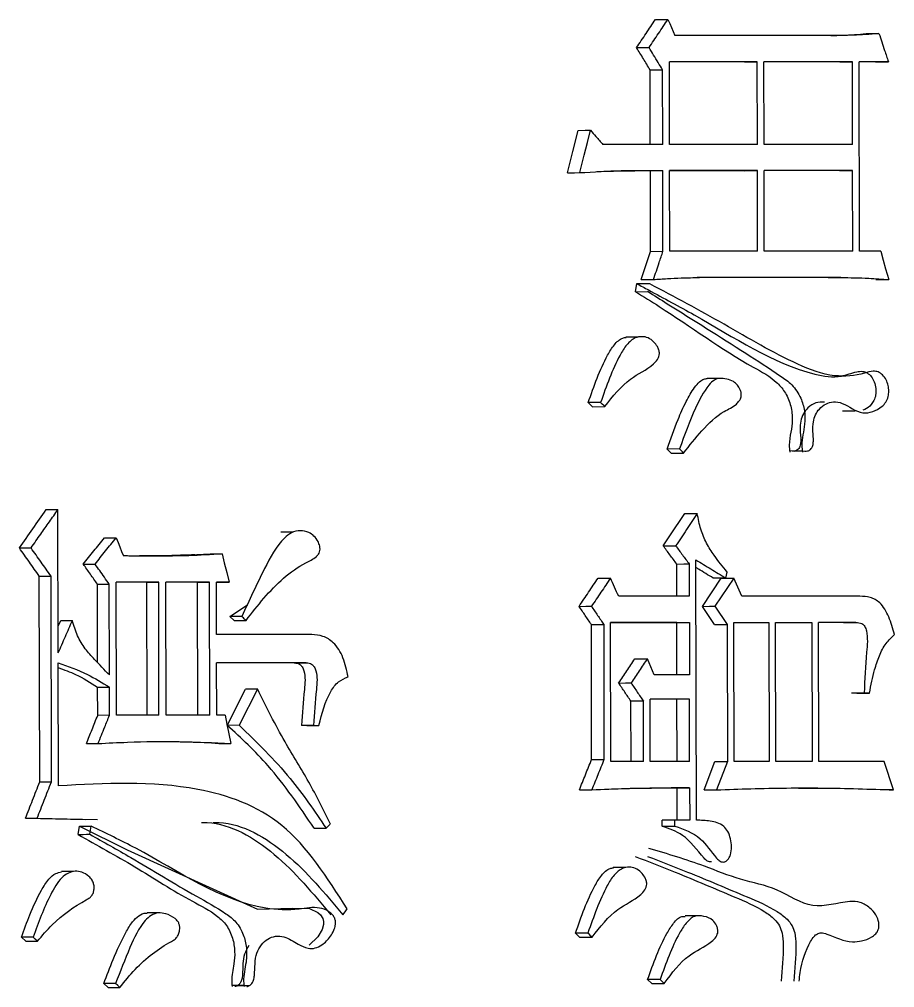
# Model space of a CAD drawing. Header units: millimetres. Extents: x 2384 to 4064, y 886 to 2074.
# Drawn here: x 2977.12 to 2981.81, y 1068.03 to 1073.22 of the extents above; entities that cross this region are included whole.
import ezdxf

# ---------------------------------------------------------------- set-up
doc = ezdxf.new("R2010")
doc.units = ezdxf.units.MM

msp = doc.modelspace()

# ---------------------------------------------------------------- linework, layer by layer
at = {"color": 7, "linetype": 'Continuous', "lineweight": 25}
for p, q in [((2981.5303, 1073.1318), (2980.6354, 1073.1318)), ((2980.4304, 1073.0667), (2980.4972, 1073.0669)), ((2981.0775, 1072.9912), (2980.6065, 1072.9912)), ((2980.6073, 1072.5477), (2980.6065, 1072.9912)), ((2980.7535, 1072.991), (2980.6065, 1072.9909)), ((2981.01, 1072.991), (2981.0775, 1072.9912)), ((2981.0782, 1072.5477), (2981.0775, 1072.9912)), ((2981.5878, 1072.9912), (2981.1136, 1072.9912)), ((2981.1143, 1072.5477), (2981.1136, 1072.9912)), ((2981.5197, 1072.991), (2981.5878, 1072.9912)), ((2981.5886, 1072.5477), (2981.5878, 1072.9912)), ((2981.7808, 1072.9912), (2981.6236, 1072.9912)), ((2981.6253, 1071.9744), (2981.6236, 1072.9912)), ((2981.7125, 1072.991), (2981.7808, 1072.9912)), ((2980.504, 1072.5474), (2980.5033, 1072.9477)), ((2980.5709, 1072.5477), (2980.5702, 1072.9479)), ((2980.5709, 1072.5477), (2980.2499, 1072.5477)), ((2981.0782, 1072.5477), (2980.6073, 1072.5477)), ((2981.5886, 1072.5477), (2981.1143, 1072.5477)), ((2980.5042, 1072.4068), (2980.5712, 1072.4071)), ((2980.505, 1071.9741), (2980.5042, 1072.4068)), ((2980.5719, 1071.9744), (2980.5712, 1072.4071)), ((2981.0785, 1072.4071), (2980.6075, 1072.4071)), ((2980.6083, 1071.9744), (2980.6075, 1072.4071)), ((2981.0109, 1072.4068), (2980.6075, 1072.4068)), ((2981.0109, 1072.4068), (2981.0785, 1072.4071)), ((2981.0792, 1071.9744), (2981.0785, 1072.4071)), ((2981.5888, 1072.4071), (2981.1146, 1072.4071)), ((2981.1153, 1071.9744), (2981.1146, 1072.4071)), ((2981.5207, 1072.4068), (2981.5888, 1072.4071)), ((2981.5896, 1071.9744), (2981.5888, 1072.4071)), ((2980.505, 1071.9741), (2980.5719, 1071.9744)), ((2981.0792, 1071.9744), (2980.6083, 1071.9744)), ((2981.5896, 1071.9744), (2981.1153, 1071.9744)), ((2981.7397, 1071.9744), (2981.6253, 1071.9744)), ((2981.4572, 1071.8335), (2980.756, 1071.8335)), ((2981.5253, 1071.8338), (2980.7683, 1071.8338)), ((2981.4572, 1071.8335), (2981.5253, 1071.8338)), ((2981.7144, 1071.8227), (2981.7828, 1071.8229)), ((2980.4254, 1071.7578), (2980.4326, 1071.801)), ((2980.4326, 1071.801), (2980.4994, 1071.8013)), ((2980.4254, 1071.7578), (2980.4922, 1071.758)), ((2980.439, 1071.5145), (2980.3722, 1071.5142)), ((2980.8776, 1071.2928), (2980.8099, 1071.2926)), ((2980.2376, 1071.1631), (2980.1712, 1071.1628)), ((2980.1931, 1071.1412), (2980.1712, 1071.1628)), ((2980.1931, 1071.1412), (2980.2596, 1071.1414)), ((2981.535, 1071.1189), (2981.6037, 1071.1192)), ((2980.661, 1070.9143), (2980.5939, 1070.914)), ((2980.6157, 1070.8924), (2980.5939, 1070.914)), ((2981.3191, 1070.9035), (2981.2512, 1070.9032)), ((2981.2796, 1070.9032), (2981.3475, 1070.9035)), ((2977.3284, 1069.8213), (2977.3271, 1070.5893)), ((2980.6888, 1070.5679), (2980.756, 1070.5682)), ((2978.588, 1070.469), (2978.523, 1070.4687)), ((2977.1199, 1070.3835), (2977.1824, 1070.3838)), ((2978.0368, 1070.3465), (2978.1433, 1070.3513)), ((2980.7515, 1068.9239), (2980.7491, 1070.3193)), ((2977.4627, 1070.297), (2977.5257, 1070.2973)), ((2980.646, 1070.1244), (2980.6457, 1070.2974)), ((2980.7128, 1070.2977), (2980.7131, 1070.1246)), ((2977.2288, 1069.1287), (2977.2269, 1070.2321)), ((2977.2914, 1069.129), (2977.2896, 1070.2323)), ((2980.7838, 1070.0703), (2980.8847, 1070.2217)), ((2980.9521, 1070.222), (2980.851, 1070.0705)), ((2980.9087, 1070.222), (2980.9159, 1070.2544)), ((2980.9957, 1070.1246), (2980.9521, 1070.222)), ((2977.5396, 1069.7687), (2977.5389, 1070.1889)), ((2977.6027, 1069.7024), (2977.6019, 1070.1891)), ((2977.8674, 1070.2), (2977.6399, 1070.2)), ((2977.6411, 1069.486), (2977.6399, 1070.2)), ((2977.804, 1070.1998), (2977.6399, 1070.1997)), ((2977.804, 1070.1998), (2977.8674, 1070.2)), ((2977.8052, 1069.4858), (2977.804, 1070.1998)), ((2977.8686, 1069.4861), (2977.8674, 1070.2)), ((2978.1395, 1070.2001), (2977.9053, 1070.2)), ((2977.9065, 1069.4861), (2977.9053, 1070.2)), ((2978.0758, 1070.1998), (2977.9053, 1070.1998)), ((2978.0758, 1070.1998), (2978.1395, 1070.2001)), ((2978.077, 1069.4859), (2978.0758, 1070.1998)), ((2978.1407, 1069.4861), (2978.1395, 1070.2001)), ((2978.2451, 1070.2001), (2978.1772, 1070.2001)), ((2978.1777, 1069.9188), (2978.1772, 1070.2001)), ((2978.1812, 1070.1998), (2978.1772, 1070.1998)), ((2978.1812, 1070.1998), (2978.2451, 1070.2001)), ((2980.7131, 1070.1246), (2980.3344, 1070.1246)), ((2981.6285, 1070.1246), (2980.9957, 1070.1246)), ((2978.2492, 1070.0159), (2978.3427, 1070.0785)), ((2980.849, 1069.9729), (2980.7838, 1070.0703)), ((2980.851, 1070.0705), (2980.9164, 1069.9732)), ((2978.2718, 1069.9943), (2978.2492, 1070.0159)), ((2977.3282, 1069.9635), (2977.3416, 1069.9941)), ((2977.3416, 1069.9942), (2977.4044, 1069.9944)), ((2980.189, 1069.2481), (2980.1878, 1069.9729)), ((2980.2543, 1069.9732), (2980.2555, 1069.2484)), ((2980.2908, 1069.984), (2980.7134, 1069.984)), ((2980.2921, 1069.2376), (2980.2908, 1069.984)), ((2980.6463, 1069.9837), (2980.2908, 1069.9837)), ((2980.6463, 1069.9837), (2980.7134, 1069.984)), ((2980.6468, 1069.7025), (2980.6463, 1069.9837)), ((2980.7134, 1069.984), (2980.7138, 1069.7027)), ((2980.9164, 1069.9732), (2980.9176, 1069.2376)), ((2980.9525, 1069.984), (2981.1403, 1069.984)), ((2980.9538, 1069.2376), (2980.9525, 1069.984)), ((2981.0727, 1069.9838), (2981.1403, 1069.984)), ((2981.1403, 1069.984), (2981.1416, 1069.2376)), ((2981.1763, 1069.984), (2981.3706, 1069.984)), ((2981.1776, 1069.2376), (2981.1763, 1069.984)), ((2981.3028, 1069.9838), (2981.3706, 1069.984)), ((2981.3706, 1069.984), (2981.3719, 1069.2376)), ((2981.6072, 1069.984), (2981.4065, 1069.984)), ((2981.4078, 1069.2376), (2981.4065, 1069.984)), ((2981.539, 1069.9838), (2981.4065, 1069.9838)), ((2981.5394, 1069.9838), (2981.6076, 1069.984)), ((2978.6886, 1069.9189), (2978.1777, 1069.9188)), ((2977.3296, 1069.1074), (2977.3285, 1069.7671)), ((2978.6589, 1069.7675), (2978.178, 1069.7674)), ((2978.1784, 1069.4861), (2978.178, 1069.7674)), ((2978.5945, 1069.7672), (2978.178, 1069.7671)), ((2978.5947, 1069.7672), (2978.6591, 1069.7675)), ((2980.7138, 1069.7027), (2980.5248, 1069.7027)), ((2977.5401, 1069.4858), (2977.5398, 1069.6372)), ((2977.6031, 1069.486), (2977.6028, 1069.6375)), ((2978.2352, 1069.432), (2978.3325, 1069.6265)), ((2978.3965, 1069.6268), (2978.2992, 1069.4322)), ((2978.3329, 1069.6273), (2978.3969, 1069.6276)), ((2981.6508, 1069.6054), (2981.5826, 1069.6052)), ((2981.6112, 1069.6052), (2981.6794, 1069.6054)), ((2981.6794, 1069.6054), (2981.6508, 1069.6054)), ((2980.4667, 1069.5621), (2980.4, 1069.5619)), ((2980.4005, 1069.2373), (2980.4, 1069.5619)), ((2980.4673, 1069.2376), (2980.4667, 1069.5621)), ((2980.7141, 1069.5729), (2980.5031, 1069.5729)), ((2980.5037, 1069.2376), (2980.5031, 1069.5729)), ((2980.647, 1069.5727), (2980.5031, 1069.5727)), ((2980.7141, 1069.5729), (2980.647, 1069.5727)), ((2980.6475, 1069.2374), (2980.647, 1069.5727)), ((2980.7146, 1069.2376), (2980.7141, 1069.5729)), ((2977.6031, 1069.486), (2977.5401, 1069.4858)), ((2977.8686, 1069.4861), (2977.6411, 1069.486)), ((2978.1407, 1069.4861), (2977.9065, 1069.4861)), ((2978.2237, 1069.4861), (2978.1784, 1069.4861)), ((2978.2992, 1069.4322), (2978.2352, 1069.432)), ((2978.6969, 1069.4321), (2978.6324, 1069.4319)), ((2978.6623, 1069.4319), (2978.6324, 1069.4319)), ((2978.6623, 1069.4319), (2978.7268, 1069.4321)), ((2978.6969, 1069.4321), (2978.7268, 1069.4321)), ((2977.4796, 1069.3343), (2977.5425, 1069.3346)), ((2978.1902, 1069.3344), (2978.2541, 1069.3347)), ((2980.189, 1069.2481), (2980.2555, 1069.2484)), ((2980.4673, 1069.2376), (2980.2921, 1069.2376)), ((2980.7146, 1069.2376), (2980.5037, 1069.2376)), ((2980.7927, 1069.0859), (2980.8503, 1069.2374)), ((2980.8503, 1069.2374), (2980.9176, 1069.2376)), ((2980.9176, 1069.2376), (2980.8599, 1069.0862)), ((2981.1416, 1069.2376), (2980.9538, 1069.2376)), ((2981.3719, 1069.2376), (2981.1776, 1069.2376)), ((2981.7586, 1069.2376), (2981.4078, 1069.2376)), ((2981.8088, 1069.0862), (2981.7586, 1069.2376)), ((2977.2288, 1069.1287), (2977.2914, 1069.129)), ((2980.6478, 1069.0967), (2980.6155, 1069.0967)), ((2980.6481, 1068.9239), (2980.6478, 1069.0967)), ((2980.7149, 1069.097), (2980.7152, 1068.9239)), ((2981.2989, 1069.0947), (2981.4475, 1069.0953)), ((2977.1529, 1068.934), (2977.2154, 1068.9343)), ((2977.1529, 1068.934), (2977.475, 1068.9263)), ((2977.2154, 1068.9343), (2977.5381, 1068.9265)), ((2980.6352, 1068.9239), (2980.5683, 1068.9237)), ((2980.5683, 1068.8912), (2980.5683, 1068.9237)), ((2980.6353, 1068.8915), (2980.6352, 1068.9239)), ((2980.7152, 1068.9239), (2980.6352, 1068.9239)), ((2977.4348, 1068.8475), (2977.4423, 1068.8908)), ((2977.4423, 1068.8908), (2977.5052, 1068.891)), ((2977.4977, 1068.8478), (2977.5052, 1068.891)), ((2978.7007, 1068.8802), (2978.7652, 1068.8805)), ((2978.7652, 1068.8805), (2978.7876, 1068.9021)), ((2980.5683, 1068.8912), (2980.6353, 1068.8915)), ((2980.3708, 1068.6695), (2980.3042, 1068.6693)), ((2977.4088, 1068.6484), (2977.3452, 1068.6481)), ((2977.8698, 1068.4266), (2977.8057, 1068.4263)), ((2980.7582, 1068.4107), (2980.6911, 1068.4105)), ((2977.1935, 1068.296), (2977.131, 1068.2958)), ((2977.154, 1068.2741), (2977.1311, 1068.2958)), ((2980.1693, 1068.3181), (2980.1029, 1068.3179)), ((2980.1249, 1068.2962), (2980.1029, 1068.3179)), ((2980.1249, 1068.2962), (2980.1913, 1068.2965)), ((2977.1539, 1068.2742), (2977.2165, 1068.2744)), ((2977.6359, 1068.0474), (2977.5728, 1068.0471)), ((2977.5956, 1068.0254), (2977.5729, 1068.0471)), ((2978.3243, 1068.0366), (2978.2604, 1068.0364)), ((2978.2901, 1068.0364), (2978.3541, 1068.0366)), ((2980.5567, 1068.0693), (2980.4898, 1068.0691)), ((2980.5116, 1068.0474), (2980.4898, 1068.0691)), ((2977.5956, 1068.0255), (2977.6587, 1068.0257))]:
    msp.add_line(p, q, dxfattribs=at)
at = {"color": 7, "linetype": 'Continuous', "lineweight": 25, "flags": 128}
for points in [[(2980.5319, 1073.2181), (2980.5694, 1073.2182), (2980.5989, 1073.2184)], [(2980.5989, 1073.2184), (2980.608, 1073.1967), (2980.6171, 1073.1751), (2980.6263, 1073.1535), (2980.6354, 1073.1318)], [(2981.6622, 1073.1424), (2981.7005, 1073.1425), (2981.7306, 1073.1427)], [(2980.5033, 1072.9477), (2980.5408, 1072.9478), (2980.5702, 1072.9479)], [(2980.0594, 1072.396), (2980.0885, 1072.5095), (2980.1175, 1072.6231)], [(2980.1175, 1072.6231), (2980.1547, 1072.6233), (2980.184, 1072.6234)], [(2980.1257, 1072.3962), (2980.15, 1072.4908), (2980.167, 1072.5571), (2980.184, 1072.6234)], [(2980.0594, 1072.396), (2980.0966, 1072.3961), (2980.1257, 1072.3962)], [(2980.4543, 1071.8227), (2980.4797, 1071.8984), (2980.505, 1071.9741)], [(2981.7397, 1071.9744), (2981.753, 1071.9278), (2981.7662, 1071.8812), (2981.7828, 1071.8229)], [(2980.4543, 1071.8227), (2980.4918, 1071.8228), (2980.5212, 1071.8229)], [(2980.2596, 1071.1414), (2980.254, 1071.1469), (2980.2458, 1071.155), (2980.2377, 1071.1631)], [(2980.6157, 1070.8924), (2980.6402, 1070.8925), (2980.6615, 1070.8926), (2980.6828, 1070.8926)], [(2980.6828, 1070.8926), (2980.6773, 1070.8981), (2980.6691, 1070.9062), (2980.661, 1070.9143)], [(2977.2644, 1070.5891), (2977.2995, 1070.5892), (2977.3271, 1070.5893)], [(2977.5764, 1070.4377), (2977.6117, 1070.4378), (2977.6395, 1070.4379)], [(2977.6395, 1070.4379), (2977.649, 1070.4136), (2977.6586, 1070.3893), (2977.6681, 1070.3649), (2977.6776, 1070.3406)], [(2980.573, 1070.3948), (2980.6105, 1070.3949), (2980.64, 1070.3951)], [(2978.1433, 1070.3513), (2978.179, 1070.3514), (2978.2071, 1070.3515)], [(2978.2071, 1070.3515), (2978.2191, 1070.3039), (2978.2321, 1070.252), (2978.2451, 1070.2001)], [(2980.6457, 1070.2974), (2980.6833, 1070.2976), (2980.7128, 1070.2977)], [(2977.2269, 1070.2321), (2977.262, 1070.2322), (2977.2896, 1070.2323)], [(2980.2239, 1070.2217), (2980.2612, 1070.2218), (2980.2904, 1070.222)], [(2980.9087, 1070.222), (2980.871, 1070.2218), (2980.8414, 1070.2217)], [(2980.8847, 1070.2217), (2980.9225, 1070.2219), (2980.9521, 1070.222)], [(2977.5389, 1070.1889), (2977.5742, 1070.189), (2977.6019, 1070.1891)], [(2980.1219, 1070.0703), (2980.1591, 1070.0704), (2980.1883, 1070.0705)], [(2980.7838, 1070.0703), (2980.8214, 1070.0704), (2980.851, 1070.0705)], [(2978.3131, 1070.0162), (2978.2898, 1070.0161), (2978.2695, 1070.016), (2978.2492, 1070.0159)], [(2978.2717, 1069.9943), (2978.2951, 1069.9944), (2978.3154, 1069.9945), (2978.3357, 1069.9946)], [(2980.1878, 1069.9729), (2980.225, 1069.973), (2980.2543, 1069.9732)], [(2980.849, 1069.9729), (2980.8867, 1069.9731), (2980.9164, 1069.9732)], [(2980.4214, 1069.789), (2980.4588, 1069.7892), (2980.4882, 1069.7893)], [(2980.5248, 1069.7027), (2980.5065, 1069.746), (2980.4882, 1069.7893)], [(2980.3343, 1069.6592), (2980.3716, 1069.6594), (2980.4009, 1069.6595)], [(2977.5398, 1069.6372), (2977.5581, 1069.6373), (2977.5764, 1069.6374), (2977.6028, 1069.6375)], [(2978.2237, 1069.4861), (2978.2334, 1069.4377), (2978.2437, 1069.3862), (2978.2541, 1069.3347)], [(2980.1235, 1069.0859), (2980.1607, 1069.086), (2980.19, 1069.0861)], [(2980.7149, 1069.097), (2980.6773, 1069.0968), (2980.6478, 1069.0967)], [(2980.7927, 1069.0859), (2980.8303, 1069.0861), (2980.8599, 1069.0862)], [(2981.8088, 1069.0862), (2981.7704, 1069.086), (2981.7404, 1069.0859)], [(2977.4423, 1068.8908), (2977.6981, 1068.764), (2978.3972, 1068.4466), (2978.584, 1068.4509), (2978.6765, 1068.4497), (2978.7201, 1068.4292), (2978.7352, 1068.4153), (2978.747, 1068.3962), (2978.7507, 1068.3802), (2978.7505, 1068.3636), (2978.7436, 1068.3369), (2978.7212, 1068.297), (2978.6742, 1068.2525), (2978.6742, 1068.2525)], [(2977.4348, 1068.8475), (2977.4627, 1068.8476), (2977.4802, 1068.8477), (2977.4977, 1068.8478)], [(2978.8556, 1068.4153), (2978.8668, 1068.4315), (2978.878, 1068.4477)], [(2977.2165, 1068.2744), (2977.205, 1068.2852), (2977.1936, 1068.296)], [(2980.1913, 1068.2965), (2980.1857, 1068.302), (2980.1775, 1068.31), (2980.1693, 1068.3181)], [(2977.6587, 1068.0257), (2977.6473, 1068.0365), (2977.6359, 1068.0473)], [(2980.5116, 1068.0474), (2980.536, 1068.0475), (2980.5573, 1068.0476), (2980.5785, 1068.0477)], [(2980.5785, 1068.0477), (2980.573, 1068.0532), (2980.5648, 1068.0613), (2980.5567, 1068.0693)]]:
    msp.add_lwpolyline(points, dxfattribs=at)
at = {"color": 7, "linetype": 'Continuous', "lineweight": 25}
for points, knots in [([(2980.4304, 1073.0667), (2980.4473, 1073.0919), (2980.4812, 1073.1424), (2980.515, 1073.1929), (2980.5319, 1073.2181)], [0, 0, 0, 0, 0.5, 1, 1, 1, 1]), ([(2980.4972, 1073.0669), (2980.5142, 1073.0922), (2980.5396, 1073.13), (2980.5735, 1073.1805), (2980.5904, 1073.2057), (2980.5989, 1073.2184)], [0, 0, 0, 0, 0.5, 0.75, 1, 1, 1, 1]), ([(2981.4723, 1073.1318), (2981.4936, 1073.1322), (2981.5359, 1073.133), (2981.5992, 1073.1364), (2981.6412, 1073.1404), (2981.6622, 1073.1424)], [0, 0, 0, 0, 0.33543, 0.667608, 1, 1, 1, 1]), ([(2981.7306, 1073.1427), (2981.7063, 1073.1404), (2981.6608, 1073.136), (2981.594, 1073.133), (2981.5516, 1073.1322), (2981.5303, 1073.1318)], [0, 0, 0, 0, 0.365045, 0.682453, 1, 1, 1, 1]), ([(2981.7306, 1073.1427), (2981.7356, 1073.1275), (2981.7457, 1073.0971), (2981.7624, 1073.0466), (2981.7741, 1073.0113), (2981.7808, 1072.9912)], [0, 0, 0, 0, 0.30079, 0.601581, 1, 1, 1, 1]), ([(2980.5033, 1072.9477), (2980.4912, 1072.9675), (2980.4669, 1073.0072), (2980.4426, 1073.0468), (2980.4304, 1073.0667)], [0, 0, 0, 0, 0.499999, 1, 1, 1, 1]), ([(2980.5702, 1072.9479), (2980.5623, 1072.9608), (2980.5462, 1072.9871), (2980.5219, 1073.0267), (2980.5055, 1073.0535), (2980.4972, 1073.0669)], [0, 0, 0, 0, 0.324476, 0.662238, 1, 1, 1, 1]), ([(2980.184, 1072.6234), (2980.1934, 1072.6125), (2980.2092, 1072.5945), (2980.2312, 1072.5692), (2980.2437, 1072.5549), (2980.2499, 1072.5477)], [0, 0, 0, 0, 0.4303512, 0.7151758, 1, 1, 1, 1]), ([(2980.1257, 1072.3962), (2980.2001, 1072.4009), (2980.3116, 1072.408), (2980.46, 1072.4081), (2980.5341, 1072.4074), (2980.5712, 1072.4071)], [0, 0, 0, 0, 0.499643, 0.749805, 1, 1, 1, 1]), ([(2980.2167, 1072.4025), (2980.2166, 1072.4022), (2980.2164, 1072.4019), (2980.254, 1072.4035), (2980.3417, 1072.4064), (2980.4129, 1072.4069), (2980.4633, 1072.407), (2980.4721, 1072.4071), (2980.4777, 1072.4071)], [0, 0, 0, 0, 0.075068, 0.109107, 0.519805, 0.708473, 0.812965, 1, 1, 1, 1]), ([(2980.5212, 1071.8229), (2980.5263, 1071.8381), (2980.5364, 1071.8685), (2980.5533, 1071.919), (2980.5652, 1071.9543), (2980.5719, 1071.9744)], [0, 0, 0, 0, 0.300788, 0.601575, 1, 1, 1, 1]), ([(2980.5212, 1071.8229), (2980.546, 1071.8248), (2980.5956, 1071.8287), (2980.678, 1071.8325), (2980.7355, 1071.8333), (2980.7683, 1071.8338)], [0, 0, 0, 0, 0.300884, 0.601781, 1, 1, 1, 1]), ([(2981.5253, 1071.8338), (2981.5504, 1071.8335), (2981.6006, 1071.8329), (2981.6865, 1071.8295), (2981.7471, 1071.8254), (2981.7828, 1071.8229)], [0, 0, 0, 0, 0.29168, 0.583373, 1, 1, 1, 1]), ([(2980.4326, 1071.801), (2980.4531, 1071.7897), (2980.5555, 1071.7328), (2980.8735, 1071.5673), (2981.2026, 1071.3439), (2981.5107, 1071.291), (2981.5934, 1071.3266), (2981.6406, 1071.3329), (2981.668, 1071.324), (2981.6902, 1071.3038), (2981.7066, 1071.2747), (2981.7154, 1071.2397), (2981.7146, 1071.2039), (2981.7048, 1071.1735), (2981.685, 1071.1464), (2981.664, 1071.1279), (2981.6472, 1071.1238), (2981.6434, 1071.1229)], [0, 0, 0, 0, 0.043743, 0.218678, 0.674874, 0.770685, 0.827126, 0.847708, 0.865227, 0.88276, 0.900201, 0.918353, 0.935984, 0.951559, 0.965799, 0.992116, 1, 1, 1, 1]), ([(2981.3331, 1070.9024), (2981.3383, 1070.9024), (2981.3489, 1070.9026), (2981.3624, 1070.9094), (2981.3716, 1070.9208), (2981.3773, 1070.9362), (2981.3801, 1070.966), (2981.3756, 1071.0077), (2981.3757, 1071.0569), (2981.3891, 1071.0992), (2981.4123, 1071.1335), (2981.4455, 1071.158), (2981.4881, 1071.1706), (2981.5567, 1071.1572), (2981.6216, 1071.0991), (2981.698, 1071.1127), (2981.7403, 1071.1339), (2981.768, 1071.1641), (2981.7806, 1071.1931), (2981.7842, 1071.2248), (2981.7806, 1071.2562), (2981.7695, 1071.2869), (2981.7509, 1071.313), (2981.7265, 1071.3292), (2981.6929, 1071.3335), (2981.6167, 1071.3084), (2981.4782, 1071.2948), (2981.2221, 1071.3927), (2980.9014, 1071.587), (2980.6353, 1071.7288), (2980.5022, 1071.7997)], [0, 0, 0, 0, 0.007652, 0.015681, 0.02075, 0.025816, 0.034148, 0.052936, 0.071785, 0.086911, 0.102014, 0.121926, 0.142159, 0.165849, 0.223522, 0.250537, 0.277587, 0.290073, 0.302699, 0.313484, 0.324495, 0.336811, 0.350181, 0.363527, 0.376359, 0.399765, 0.479952, 0.580348, 0.790137, 1, 1, 1, 1]), ([(2980.4254, 1071.7578), (2980.4678, 1071.7315), (2980.6802, 1071.6001), (2980.9261, 1071.4187), (2981.1648, 1071.2952), (2981.2317, 1071.2165), (2981.2607, 1071.1466), (2981.2684, 1071.072), (2981.2586, 1071.0029), (2981.2466, 1070.9464), (2981.2509, 1070.9103), (2981.2523, 1070.8977)], [0, 0, 0, 0, 0.121837, 0.609205, 0.736134, 0.787443, 0.839025, 0.888224, 0.929796, 0.97544, 1, 1, 1, 1]), ([(2980.4892, 1071.7598), (2980.5245, 1071.7377), (2980.7009, 1071.6273), (2980.9397, 1071.4776), (2981.162, 1071.334), (2981.266, 1071.2622), (2981.3114, 1071.1958), (2981.3335, 1071.1198), (2981.3352, 1071.0315), (2981.3126, 1070.9596), (2981.3188, 1070.9095), (2981.3202, 1070.898)], [0, 0, 0, 0, 0.1010908, 0.5054168, 0.6861437, 0.747623, 0.8099489, 0.856214, 0.9025377, 0.9776718, 1, 1, 1, 1]), ([(2980.1712, 1071.1628), (2980.2019, 1071.2513), (2980.2404, 1071.3623), (2980.3087, 1071.4741), (2980.3448, 1071.5086), (2980.3684, 1071.512), (2980.3743, 1071.5128)], [0, 0, 0, 0, 0.631827, 0.793273, 0.948374, 1, 1, 1, 1]), ([(2980.2596, 1071.1414), (2980.3033, 1071.1965), (2980.3807, 1071.294), (2980.4916, 1071.3406), (2980.5402, 1071.3883), (2980.5506, 1071.4087), (2980.5542, 1071.4267), (2980.5506, 1071.4459), (2980.5405, 1071.4673), (2980.5218, 1071.4916), (2980.4933, 1071.5126), (2980.4581, 1071.5187), (2980.417, 1071.5111), (2980.3753, 1071.4752), (2980.3071, 1071.3616), (2980.2684, 1071.2511), (2980.2376, 1071.1631)], [0, 0, 0, 0, 0.207529, 0.367372, 0.400835, 0.416669, 0.431353, 0.44814, 0.466693, 0.497247, 0.538462, 0.578547, 0.619957, 0.682143, 0.746846, 1, 1, 1, 1]), ([(2980.5939, 1070.914), (2980.6129, 1070.9672), (2980.6439, 1071.0542), (2980.6929, 1071.1652), (2980.732, 1071.2338), (2980.7652, 1071.2739), (2980.7892, 1071.2909), (2980.8039, 1071.2914), (2980.8099, 1071.2916)], [0, 0, 0, 0, 0.358147, 0.585823, 0.784381, 0.880615, 0.950661, 1, 1, 1, 1]), ([(2980.6828, 1070.8926), (2980.7145, 1070.9331), (2980.7811, 1071.0178), (2980.8762, 1071.1096), (2980.9529, 1071.1401), (2980.9803, 1071.1703), (2980.989, 1071.1862), (2980.9925, 1071.2004), (2980.9918, 1071.216), (2980.9855, 1071.2362), (2980.9718, 1071.2583), (2980.9476, 1071.2804), (2980.9132, 1071.2888), (2980.8783, 1071.2959), (2980.8438, 1071.2852), (2980.7962, 1071.2343), (2980.7314, 1071.1096), (2980.6877, 1070.9883), (2980.661, 1070.9143)], [0, 0, 0, 0, 0.145125, 0.304252, 0.383322, 0.406111, 0.420719, 0.431527, 0.442364, 0.458239, 0.484495, 0.512276, 0.553408, 0.599256, 0.628705, 0.66811, 0.797295, 1, 1, 1, 1]), ([(2981.4382, 1071.1662), (2981.4226, 1071.166), (2981.3913, 1071.1654), (2981.3518, 1071.141), (2981.3239, 1071.1053), (2981.3095, 1071.0646), (2981.3065, 1071.0135), (2981.3124, 1070.9711), (2981.3095, 1070.9369), (2981.304, 1070.921), (2981.2953, 1070.9101), (2981.2819, 1070.9026), (2981.2713, 1070.9023), (2981.2652, 1070.9021)], [0, 0, 0, 0, 0.1516546, 0.3033297, 0.4116147, 0.5204153, 0.6189366, 0.7738977, 0.8270404, 0.8622462, 0.8976433, 0.940748, 1, 1, 1, 1]), ([(2977.1199, 1070.3835), (2977.144, 1070.4178), (2977.1922, 1070.4863), (2977.2404, 1070.5548), (2977.2644, 1070.5891)], [0, 0, 0, 0, 0.5, 1, 1, 1, 1]), ([(2977.1824, 1070.3838), (2977.1998, 1070.4085), (2977.2326, 1070.4551), (2977.2809, 1070.5236), (2977.3117, 1070.5674), (2977.3271, 1070.5893)], [0, 0, 0, 0, 0.360725, 0.680362, 1, 1, 1, 1]), ([(2980.573, 1070.3948), (2980.5923, 1070.4236), (2980.6309, 1070.4813), (2980.6695, 1070.539), (2980.6888, 1070.5679)], [0, 0, 0, 0, 0.5, 1, 1, 1, 1]), ([(2980.7559, 1070.5681), (2980.7366, 1070.5393), (2980.698, 1070.4816), (2980.6594, 1070.4239), (2980.64, 1070.3951)], [0, 0, 0, 0, 0.500001, 1, 1, 1, 1]), ([(2980.9159, 1070.2544), (2980.8922, 1070.2836), (2980.8531, 1070.3318), (2980.8042, 1070.4075), (2980.772, 1070.4833), (2980.7613, 1070.5397), (2980.756, 1070.5681)], [0, 0, 0, 0, 0.333781, 0.552151, 0.77417, 1, 1, 1, 1]), ([(2978.3357, 1069.9946), (2978.3671, 1070.0349), (2978.462, 1070.1567), (2978.5898, 1070.2764), (2978.7003, 1070.3241), (2978.7234, 1070.3484), (2978.7308, 1070.3615), (2978.7334, 1070.3772), (2978.7309, 1070.397), (2978.7207, 1070.4225), (2978.7011, 1070.4492), (2978.6682, 1070.4709), (2978.6263, 1070.479), (2978.5798, 1070.4701), (2978.5069, 1070.4086), (2978.4204, 1070.2496), (2978.3527, 1070.1022), (2978.3131, 1070.0162)], [0, 0, 0, 0, 0.1170235, 0.3535333, 0.40969, 0.4219133, 0.4319578, 0.442101, 0.4536789, 0.4720752, 0.4997704, 0.527463, 0.5683227, 0.6108044, 0.6490141, 0.7951665, 1, 1, 1, 1]), ([(2977.4627, 1070.297), (2977.4817, 1070.3205), (2977.5196, 1070.3674), (2977.5575, 1070.4142), (2977.5764, 1070.4377)], [0, 0, 0, 0, 0.5, 1, 1, 1, 1]), ([(2977.5257, 1070.2973), (2977.5447, 1070.3207), (2977.5731, 1070.3559), (2977.611, 1070.4028), (2977.63, 1070.4262), (2977.6395, 1070.4379)], [0, 0, 0, 0, 0.5, 0.75, 1, 1, 1, 1]), ([(2977.2269, 1070.2321), (2977.2091, 1070.2573), (2977.1734, 1070.3078), (2977.1377, 1070.3583), (2977.1199, 1070.3835)], [0, 0, 0, 0, 0.5, 1, 1, 1, 1]), ([(2977.2896, 1070.2323), (2977.2717, 1070.2576), (2977.2449, 1070.2954), (2977.2092, 1070.3459), (2977.1913, 1070.3711), (2977.1824, 1070.3838)], [0, 0, 0, 0, 0.4999999, 0.7499999, 1, 1, 1, 1]), ([(2980.6457, 1070.2974), (2980.6336, 1070.3137), (2980.6094, 1070.3461), (2980.5852, 1070.3786), (2980.573, 1070.3948)], [0, 0, 0, 0, 0.500001, 1, 1, 1, 1]), ([(2980.64, 1070.3951), (2980.6522, 1070.3788), (2980.6764, 1070.3464), (2980.7007, 1070.3139), (2980.7128, 1070.2977)], [0, 0, 0, 0, 0.500001, 1, 1, 1, 1]), ([(2978.2071, 1070.3515), (2978.1475, 1070.3478), (2978.0298, 1070.3406), (2977.8824, 1070.3393), (2977.7654, 1070.3397), (2977.7069, 1070.3403), (2977.6776, 1070.3406)], [0, 0, 0, 0, 0.33903, 0.669456, 0.834726, 1, 1, 1, 1]), ([(2978.061, 1070.3466), (2978.061, 1070.3466), (2978.0611, 1070.3467), (2978.0601, 1070.3467), (2978.0252, 1070.3456), (2977.9096, 1070.3412), (2977.8151, 1070.3405), (2977.7561, 1070.3403), (2977.7268, 1070.3403), (2977.7141, 1070.3403), (2977.7065, 1070.3403)], [0, 0, 0, 0, 0.001521, 0.009304, 0.018805, 0.442977, 0.677305, 0.791604, 0.874752, 1, 1, 1, 1]), ([(2980.7491, 1070.3193), (2980.7757, 1070.3031), (2980.829, 1070.2707), (2980.8821, 1070.2382), (2980.9087, 1070.222)], [0, 0, 0, 0, 0.5, 1, 1, 1, 1]), ([(2977.5389, 1070.1889), (2977.5262, 1070.2069), (2977.5008, 1070.243), (2977.4754, 1070.279), (2977.4627, 1070.297)], [0, 0, 0, 0, 0.5, 1, 1, 1, 1]), ([(2977.6019, 1070.1891), (2977.5932, 1070.2015), (2977.5762, 1070.2257), (2977.5507, 1070.2617), (2977.534, 1070.2854), (2977.5257, 1070.2973)], [0, 0, 0, 0, 0.342692, 0.671346, 1, 1, 1, 1]), ([(2980.8414, 1070.2217), (2980.8148, 1070.238), (2980.7841, 1070.2567), (2980.7533, 1070.2755), (2980.7492, 1070.2781)], [0, 0, 0, 0, 0.864063, 1, 1, 1, 1]), ([(2980.1219, 1070.0703), (2980.1389, 1070.0955), (2980.1729, 1070.146), (2980.2069, 1070.1965), (2980.2239, 1070.2217)], [0, 0, 0, 0, 0.500001, 1, 1, 1, 1]), ([(2980.2904, 1070.222), (2980.2734, 1070.1967), (2980.2394, 1070.1462), (2980.2053, 1070.0957), (2980.1883, 1070.0705)], [0, 0, 0, 0, 0.5000008, 1, 1, 1, 1]), ([(2980.3344, 1070.1246), (2980.3271, 1070.1408), (2980.3124, 1070.1733), (2980.2978, 1070.2057), (2980.2904, 1070.222)], [0, 0, 0, 0, 0.500003, 1, 1, 1, 1]), ([(2981.8145, 1069.9191), (2981.8051, 1069.9511), (2981.7866, 1070.0141), (2981.7427, 1070.0904), (2981.6837, 1070.1217), (2981.6468, 1070.1237), (2981.6285, 1070.1246)], [0, 0, 0, 0, 0.291832, 0.574338, 0.788145, 1, 1, 1, 1]), ([(2980.1878, 1069.9729), (2980.1768, 1069.9891), (2980.1549, 1070.0216), (2980.1329, 1070.054), (2980.1219, 1070.0703)], [0, 0, 0, 0, 0.500001, 1, 1, 1, 1]), ([(2980.1883, 1070.0705), (2980.1993, 1070.0543), (2980.2213, 1070.0218), (2980.2433, 1069.9894), (2980.2543, 1069.9732)], [0, 0, 0, 0, 0.500001, 1, 1, 1, 1]), ([(2978.3357, 1069.9946), (2978.3339, 1069.9964), (2978.3291, 1070.0009), (2978.3216, 1070.0081), (2978.316, 1070.0135), (2978.3131, 1070.0162)], [0, 0, 0, 0, 0.249837, 0.624946, 1, 1, 1, 1]), ([(2977.3284, 1069.8213), (2977.3348, 1069.8358), (2977.3475, 1069.8648), (2977.3728, 1069.9225), (2977.3918, 1069.9657), (2977.4044, 1069.9944)], [0, 0, 0, 0, 0.251429, 0.502858, 1, 1, 1, 1]), ([(2977.6027, 1069.7024), (2977.5761, 1069.73), (2977.5322, 1069.7757), (2977.4718, 1069.8415), (2977.4289, 1069.9111), (2977.4126, 1069.9664), (2977.4044, 1069.9944)], [0, 0, 0, 0, 0.334901, 0.5526, 0.773626, 1, 1, 1, 1]), ([(2981.6072, 1069.9841), (2981.6181, 1069.9836), (2981.6353, 1069.9828), (2981.6561, 1069.9641), (2981.6724, 1069.9109), (2981.6601, 1069.788), (2981.6545, 1069.6779), (2981.6508, 1069.6054)], [0, 0, 0, 0, 0.101292, 0.161492, 0.224995, 0.489361, 1, 1, 1, 1]), ([(2978.8834, 1069.6917), (2978.8759, 1069.7271), (2978.8614, 1069.7965), (2978.8118, 1069.8753), (2978.7494, 1069.9144), (2978.7088, 1069.9174), (2978.6886, 1069.9189)], [0, 0, 0, 0, 0.292672, 0.574648, 0.788772, 1, 1, 1, 1]), ([(2981.6794, 1069.6054), (2981.6875, 1069.6475), (2981.7009, 1069.7165), (2981.7315, 1069.8056), (2981.7654, 1069.8744), (2981.7983, 1069.9043), (2981.8145, 1069.9191)], [0, 0, 0, 0, 0.347314, 0.569762, 0.788105, 1, 1, 1, 1]), ([(2977.3285, 1069.7671), (2977.3812, 1069.7486), (2977.4757, 1069.7154), (2977.5639, 1069.6614), (2977.6028, 1069.6375)], [0, 0, 0, 0, 0.557901, 1, 1, 1, 1]), ([(2977.3286, 1069.7419), (2977.3599, 1069.7305), (2977.4329, 1069.7041), (2977.501, 1069.6615), (2977.5398, 1069.6372)], [0, 0, 0, 0, 0.429972, 1, 1, 1, 1]), ([(2978.5945, 1069.7672), (2978.6045, 1069.7663), (2978.6206, 1069.765), (2978.6381, 1069.7457), (2978.6561, 1069.7015), (2978.6449, 1069.5907), (2978.6374, 1069.495), (2978.6324, 1069.4319)], [0, 0, 0, 0, 0.100729, 0.162069, 0.226578, 0.489509, 1, 1, 1, 1]), ([(2978.6589, 1069.7675), (2978.6689, 1069.7666), (2978.6851, 1069.7652), (2978.7026, 1069.746), (2978.7206, 1069.7018), (2978.7094, 1069.591), (2978.7019, 1069.4953), (2978.6969, 1069.4321)], [0, 0, 0, 0, 0.100834, 0.16221, 0.226726, 0.489604, 1, 1, 1, 1]), ([(2980.3343, 1069.6592), (2980.3488, 1069.6808), (2980.3779, 1069.7241), (2980.4069, 1069.7674), (2980.4214, 1069.789)], [0, 0, 0, 0, 0.5000008, 1, 1, 1, 1]), ([(2980.4882, 1069.7893), (2980.4737, 1069.7676), (2980.4446, 1069.7244), (2980.4155, 1069.6811), (2980.4009, 1069.6595)], [0, 0, 0, 0, 0.5000009, 1, 1, 1, 1]), ([(2978.7268, 1069.4321), (2978.7431, 1069.4958), (2978.7654, 1069.5836), (2978.8286, 1069.6702), (2978.8653, 1069.6847), (2978.8834, 1069.6917)], [0, 0, 0, 0, 0.572425, 0.789886, 1, 1, 1, 1]), ([(2980.4, 1069.5619), (2980.389, 1069.5781), (2980.3671, 1069.6105), (2980.3452, 1069.643), (2980.3343, 1069.6592)], [0, 0, 0, 0, 0.500001, 1, 1, 1, 1]), ([(2980.4009, 1069.6595), (2980.4119, 1069.6432), (2980.4338, 1069.6108), (2980.4558, 1069.5783), (2980.4667, 1069.5621)], [0, 0, 0, 0, 0.500001, 1, 1, 1, 1]), ([(2978.7879, 1068.9024), (2978.7505, 1068.9788), (2978.6757, 1069.1317), (2978.5301, 1069.3588), (2978.4447, 1069.5311), (2978.3971, 1069.6271)], [0, 0, 0, 0, 0.306697, 0.613648, 1, 1, 1, 1]), ([(2977.5425, 1069.3346), (2977.5485, 1069.3494), (2977.5603, 1069.379), (2977.5805, 1069.4295), (2977.5948, 1069.4651), (2977.6031, 1069.486)], [0, 0, 0, 0, 0.293254, 0.586508, 1, 1, 1, 1]), ([(2978.7007, 1068.8802), (2978.622, 1068.997), (2978.4828, 1069.2038), (2978.3103, 1069.3628), (2978.2352, 1069.432)], [0, 0, 0, 0, 0.564924, 1, 1, 1, 1]), ([(2978.2992, 1069.4322), (2978.3935, 1069.3412), (2978.5633, 1069.1772), (2978.7031, 1068.9718), (2978.7652, 1068.8805)], [0, 0, 0, 0, 0.55543, 1, 1, 1, 1]), ([(2977.5425, 1069.3346), (2977.5951, 1069.3372), (2977.7404, 1069.3444), (2977.978, 1069.3477), (2978.162, 1069.339), (2978.2541, 1069.3347)], [0, 0, 0, 0, 0.221005, 0.610214, 1, 1, 1, 1]), ([(2978.1902, 1069.3344), (2978.1375, 1069.3374), (2978.0683, 1069.3412), (2977.9988, 1069.3418), (2977.9822, 1069.342)], [0, 0, 0, 0, 0.761269, 1, 1, 1, 1]), ([(2980.2555, 1069.2484), (2980.2446, 1069.2214), (2980.2228, 1069.1673), (2980.2009, 1069.1132), (2980.19, 1069.0861)], [0, 0, 0, 0, 0.500001, 1, 1, 1, 1]), ([(2977.1529, 1068.934), (2977.1655, 1068.9665), (2977.1909, 1069.0314), (2977.2161, 1069.0963), (2977.2288, 1069.1287)], [0, 0, 0, 0, 0.499943, 1, 1, 1, 1]), ([(2977.2154, 1068.9343), (2977.2281, 1068.9667), (2977.2534, 1069.0316), (2977.2788, 1069.0965), (2977.2914, 1069.129)], [0, 0, 0, 0, 0.499964, 1, 1, 1, 1]), ([(2978.878, 1068.4477), (2978.7712, 1068.6156), (2978.5616, 1068.9452), (2977.9874, 1069.1446), (2977.5789, 1069.1215), (2977.3296, 1069.1074)], [0, 0, 0, 0, 0.287943, 0.565415, 1, 1, 1, 1]), ([(2980.19, 1069.0861), (2980.2514, 1069.089), (2980.3699, 1069.0946), (2980.5449, 1069.0972), (2980.6582, 1069.0971), (2980.7149, 1069.097)], [0, 0, 0, 0, 0.3503573, 0.6751459, 1, 1, 1, 1]), ([(2980.2965, 1069.091), (2980.2964, 1069.091), (2980.2964, 1069.0909), (2980.333, 1069.0923), (2980.4441, 1069.0955), (2980.5401, 1069.0964), (2980.5974, 1069.0967), (2980.6142, 1069.0967), (2980.6232, 1069.0967), (2980.6232, 1069.0967), (2980.6233, 1069.0967)], [0, 0, 0, 0, 0.0109189, 0.0280529, 0.4805064, 0.7842083, 0.8962987, 0.9673563, 0.9880313, 1, 1, 1, 1]), ([(2980.8599, 1069.0862), (2980.9209, 1069.0884), (2981.1105, 1069.0953), (2981.4275, 1069.0987), (2981.6817, 1069.0903), (2981.8088, 1069.0862)], [0, 0, 0, 0, 0.191482, 0.59559, 1, 1, 1, 1]), ([(2978.0964, 1068.9114), (2978.1068, 1068.9113), (2978.2459, 1068.9098), (2978.5053, 1068.7573), (2978.6948, 1068.5303), (2978.791, 1068.415)], [0, 0, 0, 0, 0.038141, 0.511968, 1, 1, 1, 1]), ([(2978.1595, 1068.9116), (2978.1701, 1068.9115), (2978.3097, 1068.9101), (2978.5695, 1068.7577), (2978.7593, 1068.5305), (2978.8556, 1068.4153)], [0, 0, 0, 0, 0.038911, 0.512448, 1, 1, 1, 1]), ([(2980.6353, 1068.8915), (2980.6837, 1068.8751), (2980.7709, 1068.8457), (2980.8348, 1068.7464), (2980.8775, 1068.701), (2980.8982, 1068.6968), (2980.9145, 1068.7055), (2980.926, 1068.7195), (2980.9368, 1068.7442), (2980.9413, 1068.781), (2980.9351, 1068.8237), (2980.9223, 1068.8635), (2980.887, 1068.9054), (2980.8257, 1068.9209), (2980.7762, 1068.9229), (2980.7515, 1068.9239)], [0, 0, 0, 0, 0.231115, 0.416996, 0.453479, 0.487626, 0.51108, 0.53533, 0.560618, 0.61156, 0.663004, 0.713337, 0.761901, 0.881096, 1, 1, 1, 1]), ([(2978.3396, 1068.0312), (2978.3447, 1068.0327), (2978.3548, 1068.0356), (2978.3677, 1068.0475), (2978.3773, 1068.0665), (2978.3857, 1068.122), (2978.3796, 1068.1939), (2978.4166, 1068.2572), (2978.4518, 1068.2883), (2978.4942, 1068.3045), (2978.5524, 1068.299), (2978.6071, 1068.2617), (2978.6624, 1068.2344), (2978.7071, 1068.235), (2978.7493, 1068.2568), (2978.7835, 1068.2906), (2978.8062, 1068.3292), (2978.8149, 1068.3565), (2978.8164, 1068.3792), (2978.8119, 1068.3985), (2978.7994, 1068.418), (2978.7725, 1068.44), (2978.7109, 1068.4628), (2978.5973, 1068.4376), (2978.2535, 1068.4528), (2977.8972, 1068.7043), (2977.585, 1068.853), (2977.5052, 1068.891)], [0, 0, 0, 0, 0.007532, 0.015045, 0.022339, 0.032492, 0.077586, 0.097853, 0.118059, 0.139007, 0.161063, 0.201244, 0.228029, 0.246597, 0.265098, 0.293546, 0.308249, 0.319175, 0.32621, 0.333308, 0.341053, 0.354197, 0.379104, 0.432719, 0.519875, 0.877276, 1, 1, 1, 1]), ([(2980.832, 1068.6993), (2980.8249, 1068.6995), (2980.8101, 1068.7001), (2980.7596, 1068.7569), (2980.6917, 1068.8483), (2980.6058, 1068.8782), (2980.5683, 1068.8912)], [0, 0, 0, 0, 0.067611, 0.142796, 0.626092, 1, 1, 1, 1]), ([(2977.4348, 1068.8475), (2977.4855, 1068.8187), (2977.587, 1068.761), (2977.7928, 1068.6447), (2977.9873, 1068.5155), (2978.1598, 1068.4323), (2978.2339, 1068.3622), (2978.2656, 1068.2941), (2978.2774, 1068.221), (2978.271, 1068.1434), (2978.2553, 1068.082), (2978.26, 1068.0415), (2978.2612, 1068.0318)], [0, 0, 0, 0, 0.144323, 0.2886495, 0.5859892, 0.7161462, 0.7694376, 0.8231167, 0.8729324, 0.9176484, 0.980295, 1, 1, 1, 1]), ([(2977.4977, 1068.8478), (2977.5712, 1068.8067), (2977.7633, 1068.6993), (2978.0039, 1068.5502), (2978.1953, 1068.4466), (2978.2841, 1068.3806), (2978.323, 1068.3142), (2978.3406, 1068.238), (2978.3379, 1068.1523), (2978.3187, 1068.0848), (2978.3241, 1068.0409), (2978.3252, 1068.032)], [0, 0, 0, 0, 0.208324, 0.544786, 0.696319, 0.752997, 0.810434, 0.859924, 0.910792, 0.98187, 1, 1, 1, 1]), ([(2981.3024, 1068.0594), (2981.3039, 1068.075), (2981.3111, 1068.1513), (2981.3402, 1068.2357), (2981.3798, 1068.299), (2981.3995, 1068.3158), (2981.4238, 1068.3215), (2981.4869, 1068.3019), (2981.5574, 1068.2641), (2981.6401, 1068.2752), (2981.6813, 1068.2888), (2981.7095, 1068.3094), (2981.7228, 1068.3256), (2981.7297, 1068.3449), (2981.7312, 1068.3651), (2981.7266, 1068.3901), (2981.7111, 1068.4226), (2981.6791, 1068.4586), (2981.6307, 1068.4867), (2981.526, 1068.4897), (2981.3725, 1068.4303), (2981.1867, 1068.5652), (2980.9873, 1068.5993), (2980.7615, 1068.6928), (2980.5963, 1068.7426), (2980.4969, 1068.7725)], [0, 0, 0, 0, 0.018372, 0.09018, 0.104389, 0.115453, 0.126572, 0.142758, 0.217784, 0.244447, 0.274692, 0.285077, 0.295554, 0.302686, 0.309828, 0.318805, 0.332327, 0.354456, 0.384464, 0.414513, 0.520641, 0.627165, 0.733315, 0.839446, 1, 1, 1, 1]), ([(2980.4223, 1068.7293), (2980.4942, 1068.7015), (2980.6736, 1068.6321), (2980.9049, 1068.5327), (2981.0853, 1068.4575), (2981.1649, 1068.4002), (2981.1971, 1068.3601), (2981.2149, 1068.3124), (2981.2194, 1068.2103), (2981.2115, 1068.1247), (2981.2055, 1068.06)], [0, 0, 0, 0, 0.212444, 0.530371, 0.693846, 0.751576, 0.787233, 0.817432, 0.861844, 1, 1, 1, 1]), ([(2980.4891, 1068.7295), (2980.561, 1068.7018), (2980.7406, 1068.6324), (2980.9721, 1068.533), (2981.1528, 1068.4579), (2981.2324, 1068.4006), (2981.2648, 1068.3606), (2981.2826, 1068.313), (2981.2873, 1068.2109), (2981.2794, 1068.1252), (2981.2733, 1068.0602)], [0, 0, 0, 0, 0.212252, 0.530308, 0.693839, 0.751564, 0.787267, 0.817419, 0.861564, 1, 1, 1, 1]), ([(2980.1029, 1068.3179), (2980.1336, 1068.4063), (2980.1722, 1068.5174), (2980.2406, 1068.6291), (2980.2768, 1068.6636), (2980.3004, 1068.667), (2980.3063, 1068.6679)], [0, 0, 0, 0, 0.631824, 0.793271, 0.948374, 1, 1, 1, 1]), ([(2980.1913, 1068.2965), (2980.235, 1068.3516), (2980.3125, 1068.449), (2980.4235, 1068.4956), (2980.4722, 1068.5434), (2980.4826, 1068.5638), (2980.4862, 1068.5818), (2980.4826, 1068.601), (2980.4724, 1068.6224), (2980.4538, 1068.6467), (2980.4252, 1068.6676), (2980.39, 1068.6737), (2980.3488, 1068.6661), (2980.307, 1068.6302), (2980.2388, 1068.5167), (2980.2001, 1068.4062), (2980.1693, 1068.3181)], [0, 0, 0, 0, 0.207529, 0.367371, 0.400834, 0.416669, 0.431353, 0.44814, 0.466693, 0.497247, 0.538463, 0.578548, 0.619958, 0.682144, 0.746848, 1, 1, 1, 1]), ([(2977.131, 1068.2958), (2977.1457, 1068.3363), (2977.1771, 1068.4232), (2977.2255, 1068.5287), (2977.2719, 1068.6041), (2977.3104, 1068.6388), (2977.3354, 1068.644), (2977.346, 1068.6461)], [0, 0, 0, 0, 0.289788, 0.621096, 0.790676, 0.912145, 1, 1, 1, 1]), ([(2977.2165, 1068.2744), (2977.2424, 1068.3044), (2977.3206, 1068.395), (2977.42, 1068.4652), (2977.4964, 1068.506), (2977.511, 1068.5206), (2977.5189, 1068.5395), (2977.5215, 1068.5605), (2977.5193, 1068.5818), (2977.5099, 1068.6042), (2977.4885, 1068.6276), (2977.4571, 1068.6459), (2977.4185, 1068.6525), (2977.3806, 1068.6416), (2977.331, 1068.6048), (2977.2848, 1068.5216), (2977.2361, 1068.4138), (2977.2077, 1068.3354), (2977.1935, 1068.296)], [0, 0, 0, 0, 0.117103, 0.353725, 0.376613, 0.395602, 0.414781, 0.431322, 0.450523, 0.470068, 0.496422, 0.543443, 0.584386, 0.625263, 0.671715, 0.773946, 0.886491, 1, 1, 1, 1]), ([(2977.5728, 1068.0471), (2977.5889, 1068.0906), (2977.6237, 1068.185), (2977.6763, 1068.2951), (2977.7217, 1068.3762), (2977.759, 1068.4126), (2977.788, 1068.4272), (2977.8038, 1068.4253), (2977.806, 1068.4251)], [0, 0, 0, 0, 0.287271, 0.623308, 0.773258, 0.878033, 0.983103, 1, 1, 1, 1]), ([(2977.6587, 1068.0258), (2977.6856, 1068.0593), (2977.7668, 1068.1607), (2977.8722, 1068.2401), (2977.9549, 1068.2839), (2977.9696, 1068.3012), (2977.978, 1068.3226), (2977.9808, 1068.3445), (2977.9783, 1068.3646), (2977.97, 1068.3823), (2977.9465, 1068.4055), (2977.9103, 1068.4219), (2977.8656, 1068.4297), (2977.8263, 1068.4161), (2977.7669, 1068.3601), (2977.706, 1068.2295), (2977.6607, 1068.1117), (2977.6359, 1068.0473)], [0, 0, 0, 0, 0.118687, 0.359196, 0.382948, 0.402077, 0.42122, 0.441112, 0.455767, 0.470497, 0.490907, 0.548406, 0.590663, 0.633125, 0.674263, 0.821876, 1, 1, 1, 1]), ([(2980.4898, 1068.0691), (2980.5206, 1068.1559), (2980.5592, 1068.2648), (2980.6268, 1068.3708), (2980.6615, 1068.4093), (2980.6848, 1068.4075), (2980.6906, 1068.4071)], [0, 0, 0, 0, 0.632123, 0.79313, 0.948932, 1, 1, 1, 1]), ([(2980.5785, 1068.0477), (2980.6201, 1068.1039), (2980.6936, 1068.2032), (2980.804, 1068.2457), (2980.8532, 1068.2909), (2980.8639, 1068.3107), (2980.8675, 1068.326), (2980.8657, 1068.3428), (2980.8575, 1068.3647), (2980.8354, 1068.3961), (2980.7918, 1068.4091), (2980.7389, 1068.4152), (2980.6937, 1068.3724), (2980.6264, 1068.2635), (2980.5876, 1068.1554), (2980.5567, 1068.0693)], [0, 0, 0, 0, 0.207995, 0.367553, 0.405469, 0.419368, 0.432327, 0.447276, 0.463532, 0.497492, 0.558301, 0.619643, 0.682123, 0.746666, 1, 1, 1, 1]), ([(2978.351, 1068.2508), (2978.342, 1068.236), (2978.3249, 1068.2077), (2978.3163, 1068.1513), (2978.3188, 1068.1064), (2978.3144, 1068.0718), (2978.3071, 1068.0523), (2978.2957, 1068.0393), (2978.2846, 1068.0328), (2978.2778, 1068.0314), (2978.2756, 1068.0309)], [0, 0, 0, 0, 0.217533, 0.413967, 0.649418, 0.741104, 0.81845, 0.896278, 0.966655, 1, 1, 1, 1])]:
    msp.add_open_spline(points, degree=3, knots=knots, dxfattribs=at)
for points in [[(2977.4796, 1069.3343), (2977.4897, 1069.3595), (2977.5098, 1069.41), (2977.53, 1069.4605), (2977.5401, 1069.4858)], [(2980.1235, 1069.0859), (2980.1345, 1069.1129), (2980.1563, 1069.167), (2980.1781, 1069.2211), (2980.189, 1069.2481)]]:
    msp.add_open_spline(points, degree=3, dxfattribs=at)

doc.saveas('drawing.dxf')
